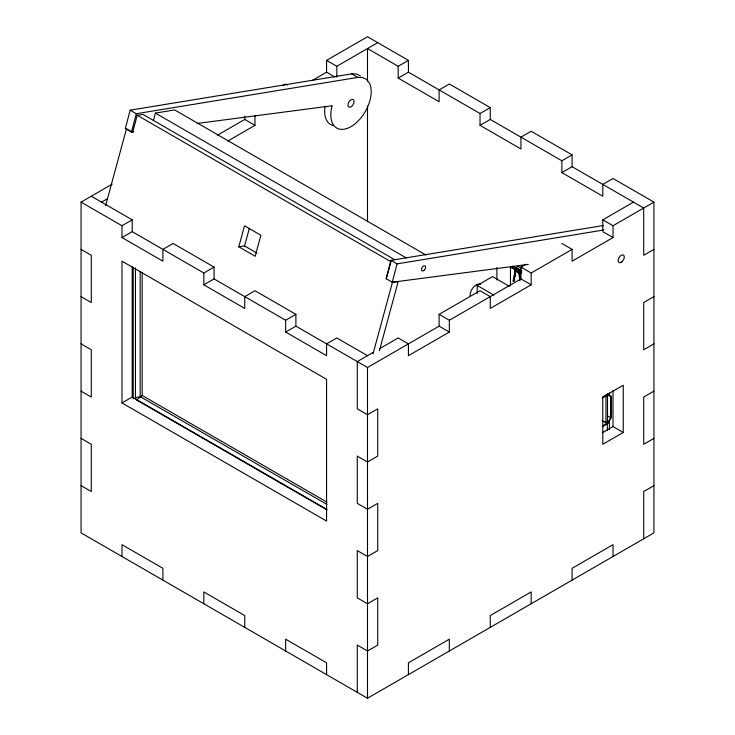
<?xml version="1.0" encoding="UTF-8"?>
<svg xmlns="http://www.w3.org/2000/svg" width="735" height="735" viewBox="0 0 735 735"><rect width="100%" height="100%" fill="white"/><g stroke="black" fill="none" stroke-linecap="round" stroke-linejoin="round"><path stroke-width="1.1" d="M513.122 280.926L515.171 270.296L515.786 269.947L513.737 280.577L513.122 280.926L514.362 280.935L513.737 280.577M513.747 281.294L515.676 271.298L516.292 270.939M515.217 276.498L515.648 274.274M360.361 75.88L356.365 73.932L351.679 73.858L130.159 110.167L125.327 128.524L131.464 132.07L133.733 131.767M131.464 132.07L136.297 113.714L357.816 77.405L362.502 77.478L366.407 79.316L369.264 82.779A28.573 16.501 -60 0 1 351.991 126.034A28.573 16.501 -60 0 1 331.981 106.419L332.211 105.757L197.246 123.443M153.385 120.733L155.397 113.089L174.664 109.928L425.795 254.926M603.417 225.507L390.937 260.337L386.114 278.694L392.453 282.35L398.205 281.505L379.389 350.779M603.904 229.981L397.075 263.874L392.251 282.231L528.346 264.398M105.564 205.763L126.475 128.79L132.612 132.337L137.243 115.266L143.003 114.412L394.723 259.74M238.802 246.804L244.507 225.792L260.87 235.246L255.164 256.249L238.802 246.804L244.553 245.949L257.066 253.18M244.553 245.949L249.358 228.263M386.316 278.804L390.946 261.733L137.243 115.266M373.04 353.829L392.453 282.35M602.296 426.162L607.643 423.075L610.712 417.765L610.712 396.735L606.779 394.465M326.9 509.851L136.618 399.996L142.177 395.448L326.937 502.115M561.871 172.596L572.096 166.689L572.096 154.874L561.871 160.781L561.871 172.596L602.792 196.217L602.792 184.402L613.018 178.495L653.939 202.125L653.939 532.875L367.5 698.25L81.061 532.875L81.061 202.125L112.078 184.219M282.736 85.683L285.658 84.001L287.523 85.076M311.962 80.62L326.579 72.186L326.579 60.371L367.5 36.75L408.421 60.371L408.421 72.186L398.186 78.094L398.186 66.279L367.5 48.565L367.5 81.19M101.522 202.125L107.457 198.698M217.459 135.185L244.737 119.438L254.971 125.345L254.971 115.68M326.579 60.371L336.814 66.279L377.726 42.658M227.694 141.092L254.971 125.345M121.982 225.746L132.208 219.838L132.208 231.654L121.982 237.561L121.982 225.746L81.061 202.125M398.186 66.279L408.421 60.371M203.825 272.997L214.05 267.09L214.05 278.905L203.825 284.812L203.825 272.997L132.208 231.654M480.029 113.53L490.263 107.622L490.263 119.438L480.029 125.345L480.029 113.53L408.421 72.186M121.982 402.936L326.579 521.06L326.579 379.315L121.982 261.182L121.982 402.936L132.208 397.029L326.882 509.419M285.658 320.249L295.893 314.341L295.893 326.156L285.658 332.064L285.658 320.249L214.05 278.905M477.19 293.43L477.19 285.465L492.533 276.608L509.226 286.246M521.161 272.336L511.486 266.75L511.486 267.696L512.102 267.347L510.467 266.401L510.467 285.86M515.851 267.779L518.239 266.401L521.106 268.054M372.856 352.589L357.274 361.592L357.274 408.844L367.5 414.751L377.726 408.844L377.726 456.095L367.5 462.003L357.274 456.095L357.274 503.346L367.5 509.245L377.726 503.346L377.726 550.588L367.5 556.496L357.274 550.588L357.274 597.84L367.5 603.747L377.726 597.84L377.726 645.091L367.5 650.999L357.274 645.091L357.274 692.342M379.683 348.656L398.186 337.962L408.421 343.87L408.421 355.685L449.342 332.064L449.342 320.249L439.107 314.341L439.107 326.156L449.342 332.064M439.107 314.341L480.029 290.72L490.263 296.628L490.263 308.434L531.175 284.812L531.175 272.997L572.096 249.376L572.096 261.182L613.018 237.561L613.018 225.746L653.939 202.125M531.175 284.812L520.95 278.905L520.95 267.09L525.819 264.278M602.792 230.579L602.792 219.838L633.478 202.125M519.875 272.308L519.259 272.657L520.288 279.153M515.676 271.298L518.763 273.08L519.369 272.722L520.426 279.383M295.893 326.156L367.5 367.5L439.107 326.156M449.342 320.249L520.95 278.905M653.939 249.376L643.713 255.284L643.713 208.033L572.096 166.689M653.939 296.628L643.713 302.535L643.713 349.777L653.939 343.879M602.654 397.249L607.854 394.245M602.296 398.048L607.643 394.961M607.496 396.229L605.962 397.111L605.962 422.864L607.496 421.982L607.496 396.229L605.53 395.09M653.939 391.121L643.713 397.029L643.713 444.28L653.939 438.372M602.654 426.548L607.854 423.544L611.217 417.71L611.217 396.193L607.294 393.923M602.305 432.75L613.018 426.566L623.252 432.465L623.252 385.223L602.792 397.029L602.792 444.28L623.252 432.465M653.939 485.624L643.713 491.531L643.713 538.783M135.451 268.018L135.451 397.644L140.183 396.597L326.928 504.421M490.263 107.622L449.342 84.001L439.107 89.909L439.107 101.715L398.186 78.094M572.096 154.874L531.175 131.253L520.95 137.151L520.95 148.966L480.029 125.345M490.263 119.438L561.871 160.781M351.679 73.858L357.816 77.405M602.792 219.838L613.018 225.746M326.579 72.186L334.949 77.019M602.792 231.654L613.018 237.561M561.871 243.469L572.096 249.376M520.95 267.09L531.175 272.997M516.191 267.577L521.923 270.884M521.418 271.068L512.718 266.042L512.718 266.989M511.486 267.696L521.161 273.282M515.171 270.296L519.369 272.722M477.19 285.465L493.883 295.102M155.397 113.089L406.529 258.077M390.937 260.337L397.075 263.874M130.159 110.167L136.297 113.714M607.762 416.056L610.712 417.765M604.694 421.375L607.643 423.075M602.029 420.595L605.962 422.864M91.287 196.217L132.208 219.838M214.05 267.09L173.129 243.469L162.904 249.376L162.904 261.182L121.982 237.561M295.893 314.341L254.971 290.72L244.737 296.628L244.737 308.434L203.825 284.812M367.5 355.685L336.814 337.962L326.579 343.87L326.579 355.685L285.658 332.064M81.061 249.376L91.287 255.284L91.287 302.535L81.061 296.628M81.061 343.879L91.287 349.777L91.287 397.029L81.061 391.121M81.061 438.372L91.287 444.28L91.287 491.531L81.061 485.624M518.763 273.08L519.985 280.853M613.018 390.561L613.018 426.566M613.018 556.505L613.018 544.69L572.096 568.311L572.096 580.126M609.398 392.995L609.398 395.283M609.398 420.475L609.398 429.626M607.349 423.856L607.349 430.738M531.175 603.747L531.175 591.941L490.263 615.562L490.263 627.378M522.181 265.271L522.181 267.558M515.171 270.452L515.171 272.731M496.906 267.439L496.906 280.035M449.342 650.999L449.342 639.184L408.421 662.814L408.421 674.629M367.5 105.941L367.5 221.814M367.5 367.5L367.5 698.25M336.814 66.279L336.814 77.019M326.579 674.629L326.579 662.814L285.658 639.184L285.658 650.999M244.737 116.213L244.737 119.438M244.737 627.378L244.737 615.562L203.825 591.941L203.825 603.747M162.904 580.126L162.904 568.311L121.982 544.69L121.982 556.505M142.177 272.676L142.177 395.448M140.183 271.537L140.183 396.597M133.228 267.319L133.228 398.829M132.208 266.713L132.208 397.029M333.359 125.575A28.573 16.501 -60 0 1 325.118 106.226M136.618 399.987A2.131 1.231 60 0 1 135.442 397.635M470.023 295.507A8.682 5.007 -60 0 1 473.818 286.769A8.682 5.007 -60 0 1 480.506 284.445M351.56 106.465A4.336 2.508 -60 0 0 353.342 99.657A4.336 2.508 -60 0 0 348.114 103.782A4.336 2.508 -60 0 0 351.56 106.465M423.92 270.434A2.894 1.672 -60 0 0 425.115 265.886A2.894 1.672 -60 0 0 421.633 268.633A2.894 1.672 -60 0 0 423.92 270.434M621.727 262.009A4.336 2.508 -60 0 0 623.556 255.192A4.336 2.508 -60 0 0 618.319 259.271A4.336 2.508 -60 0 0 621.727 262.009"/></g></svg>
